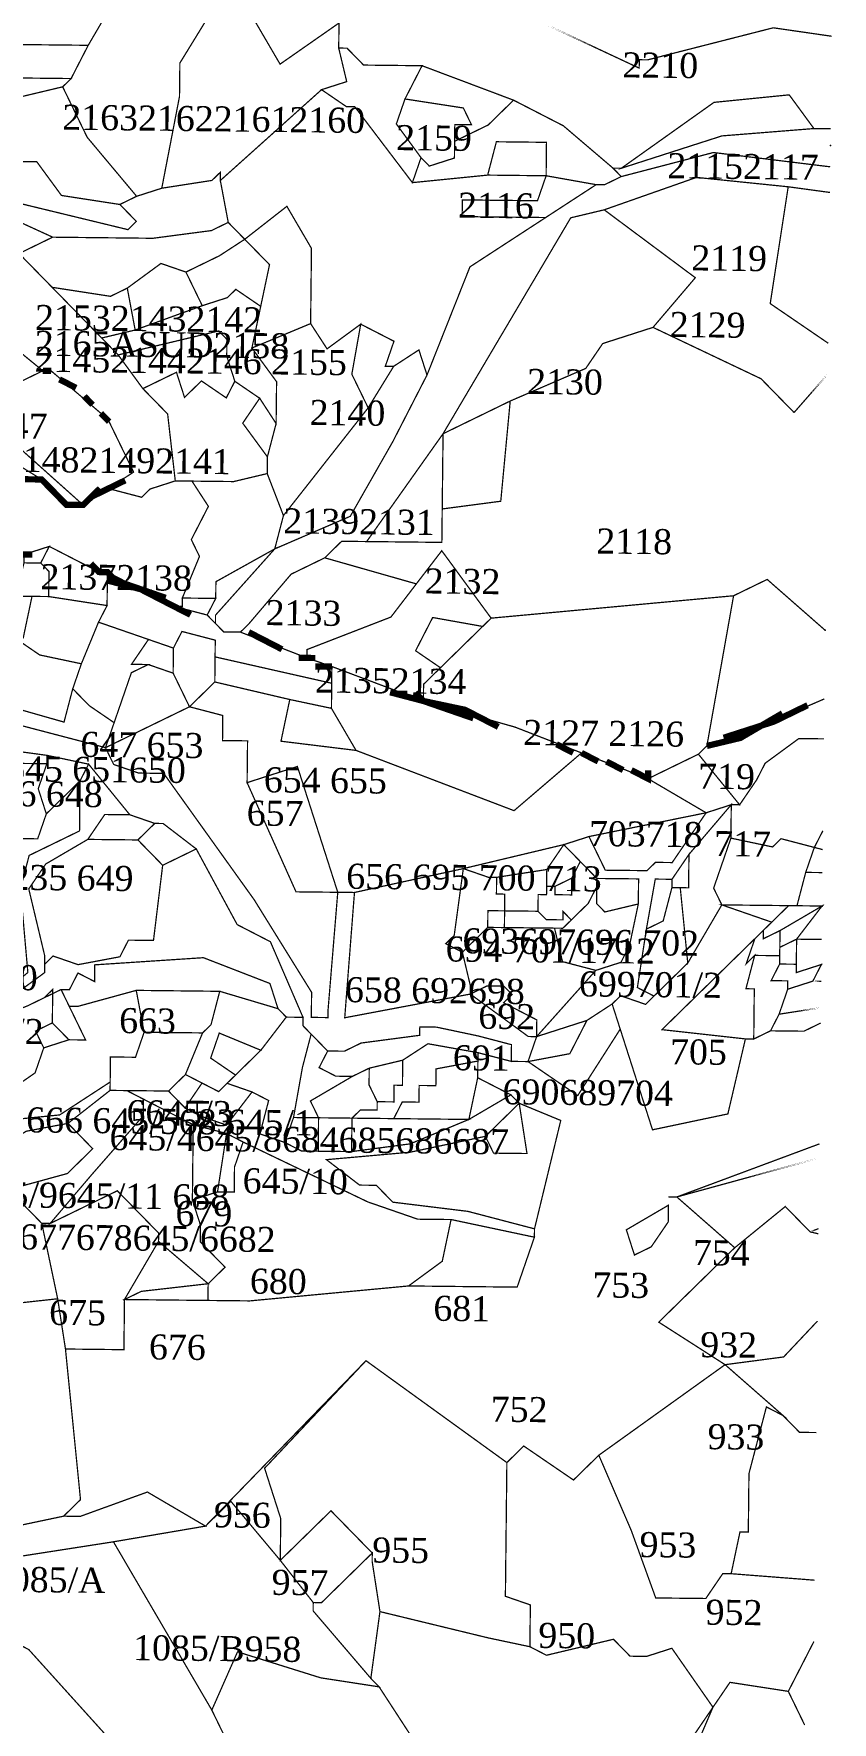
# Model space of a CAD drawing. Header units: metres. Extents: x 294533 to 301305, y 1963486 to 1977426.
# Drawn here: x 300839 to 301224, y 1966173 to 1966986 of the extents above; entities that cross this region are included whole.
import ezdxf

# ---------------------------------------------------------------- set-up
doc = ezdxf.new("R2010")
doc.units = ezdxf.units.M
for name, color, linetype in [('SURVEY NO.', 7, 'Continuous'), ('SURVEY PLOT BOUNDARY', 35, 'Continuous'), ('VILLAGE BOUNDARY', 212, 'Continuous')]:
    doc.layers.add(name, color=color, linetype=linetype)
doc.styles.get("Standard").update_dxf_attribs({"font": 'times.ttf'})

# ---------------------------------------------------------------- blocks, each defined once
blk = doc.blocks.new('45')
at = {"layer": 'SURVEY PLOT BOUNDARY', "lineweight": 18, "const_width": 0.603}
for points in [[(301145.69, 1966132.69), (301166.31, 1966180.7), (301174.48, 1966192.67), (301202.57, 1966188.34), (301210.43, 1966172.17)], [(301210.43, 1966172.17), (301202.57, 1966188.34), (301214.89, 1966212.32), (301202.57, 1966188.34), (301174.48, 1966192.67), (301166.31, 1966180.7), (301146.53, 1966209.06), (301134.43, 1966205.17), (301126.39, 1966205.26), (301118.44, 1966213.39), (301086.2, 1966205.7), (301078.21, 1966209.81), (301078.43, 1966229.91), (301066.42, 1966234.06), (301067.13, 1966298.37), (301075.25, 1966306.32), (301099.19, 1966289.98), (301111.38, 1966301.9), (301127.06, 1966265.55), (301138.76, 1966233.26), (301162.87, 1966233), (301171.04, 1966244.97), (301175.06, 1966244.92), (301215.22, 1966241.8), (301175.06, 1966244.92), (301179.3, 1966264.97), (301183.32, 1966264.93), (301183.63, 1966293.07), (301192.02, 1966325.13), (301200.02, 1966321.02), (301207.96, 1966312.9), (301216, 1966312.81), (301207.96, 1966312.9), (301200.02, 1966321.02), (301172.15, 1966345.45), (301200.33, 1966349.16), (301216.59, 1966366.4), (301200.33, 1966349.16), (301172.15, 1966345.45), (301140.22, 1966365.9), (301176.79, 1966401.68), (301201.12, 1966421.51), (301213.05, 1966409.32), (301217.06, 1966408.38), (301213.05, 1966409.32), (301201.12, 1966421.51), (301176.79, 1966401.68), (301148.92, 1966426.11), (301217.53, 1966451.63), (301148.92, 1966426.11), (301144.91, 1966426.15), (301148.92, 1966426.11), (301176.79, 1966401.68), (301140.22, 1966365.9), (301172.15, 1966345.45), (301111.38, 1966301.9), (301099.19, 1966289.98), (301075.25, 1966306.32), (301067.13, 1966298.37), (300999.34, 1966347.36), (300922.1, 1966267.81), (300894.14, 1966284.2), (300861.86, 1966272.5), (300853.82, 1966272.59), (300861.95, 1966280.54), (300854.71, 1966352.98), (300882.84, 1966352.66), (300883.11, 1966376.78), (300943.39, 1966376.12), (301019.83, 1966383.31), (301072.08, 1966382.74), (301080.38, 1966406.76), (301080.43, 1966410.78), (301093.06, 1966462.9), (301073.06, 1966471.16), (301069.08, 1966475.23), (301053.09, 1966483.44), (301053.23, 1966495.5), (301069.26, 1966491.31), (301077.3, 1966491.22), (301101.23, 1966474.87), (301121.68, 1966506.81), (301137.22, 1966458.4), (301173.48, 1966466.04), (301181.92, 1966502.12), (301185.94, 1966502.08), (301194.02, 1966506.01), (301210.09, 1966505.83), (301218.18, 1966509.76), (301210.09, 1966505.83), (301194.02, 1966506.01), (301198.13, 1966514), (301202.28, 1966526.02), (301214.38, 1966529.9), (301218.49, 1966537.9), (301206.39, 1966534.01), (301206.56, 1966550.09), (301218.62, 1966549.96), (301206.56, 1966550.09), (301218.8, 1966566.03), (301206.74, 1966566.17), (301210.94, 1966582.2), (301218.97, 1966582.11), (301210.94, 1966582.2), (301215.09, 1966594.21), (301219.1, 1966593.17), (301215.09, 1966594.21), (301219.2, 1966602.21), (301215.09, 1966594.21), (301199.06, 1966598.41), (301195, 1966594.44), (301174.95, 1966598.68), (301175.12, 1966614.76), (301179.14, 1966614.71), (301187.31, 1966626.68), (301191.42, 1966634.68), (301207.63, 1966646.56), (301219.68, 1966646.42), (301207.63, 1966646.56), (301191.42, 1966634.68), (301187.31, 1966626.68), (301179.14, 1966614.71), (301159.31, 1966639.05), (301163.38, 1966643.02), (301203.74, 1966658.66), (301219.9, 1966665.63), (301203.74, 1966658.66), (301163.38, 1966643.02), (301176.23, 1966715.24), (301192.4, 1966723.1), (301220.26, 1966698.68), (301192.4, 1966723.1), (301176.23, 1966715.24), (301059.55, 1966704.47), (301035.79, 1966736.89), (301023.56, 1966720.95), (300979.49, 1966733.49), (300987.61, 1966741.44), (301035.84, 1966740.91), (301036.02, 1966756.99), (301064.19, 1966760.7), (301068.74, 1966808.89), (301105.09, 1966824.57), (301113.26, 1966836.54), (301137.46, 1966844.31), (301189.44, 1966819.61), (301205.34, 1966803.36), (301189.44, 1966819.61), (301137.46, 1966844.31), (301157.82, 1966868.2), (301113.97, 1966900.85), (301158.36, 1966916.44), (301202.52, 1966911.93), (301193.86, 1966855.75), (301221.78, 1966836.68), (301193.86, 1966855.75), (301202.52, 1966911.93), (301222.59, 1966909.2), (301202.52, 1966911.93), (301158.36, 1966916.44), (301113.97, 1966900.85), (301097.85, 1966897), (301036.42, 1966793.16), (300999.67, 1966741.31), (300987.61, 1966741.44), (300979.49, 1966733.49), (300963.32, 1966725.63), (300942.96, 1966701.74), (300938.9, 1966697.76), (300930.86, 1966697.85), (300926.89, 1966701.91), (300926.93, 1966705.93), (300955.42, 1966737.78), (300991.77, 1966753.46), (301012.26, 1966789.41), (301028.69, 1966821.39), (301049.36, 1966873.42), (301085.8, 1966897.14), (301110.09, 1966912.95), (301114.1, 1966912.9), (301122.19, 1966916.84), (301166.53, 1966928.41), (301222.72, 1966921.53), (301166.53, 1966928.41), (301122.19, 1966916.84), (301118.21, 1966920.9), (301122.23, 1966920.86), (301170.63, 1966936.4), (301214.89, 1966939.93), (301222.92, 1966939.84), (301214.89, 1966939.93), (301203.01, 1966956.14), (301166.79, 1966952.52), (301122.23, 1966920.86), (301118.21, 1966920.9), (301094.32, 1966941.26), (301070.34, 1966953.59), (301026.31, 1966970.15), (300998.18, 1966970.46), (300990.23, 1966978.59), (300986.21, 1966978.64), (300986.35, 1966990.69), (300957.99, 1966970.91), (300934.32, 1967011.37)], [(301086.82, 1966989.59), (301130.8, 1966969), (301130.85, 1966973.02), (301134.86, 1966972.97), (301195.32, 1966988.39), (301223.41, 1966984.33), (301195.32, 1966988.39), (301134.86, 1966972.97), (301130.85, 1966973.02), (301130.8, 1966969), (301086.82, 1966989.59)], [(300837.23, 1966590.35), (300861.48, 1966602.14), (300861.74, 1966626.25), (300865.85, 1966634.25), (300885.68, 1966609.91), (300873.62, 1966610.04), (300865.45, 1966598.07), (300845.22, 1966586.24), (300837.05, 1966574.27), (300844.74, 1966542.02), (300844.69, 1966538), (300844.65, 1966533.98), (300812.23, 1966510.22)], [(300815.72, 1966461.94), (300851.93, 1966465.56), (300876.22, 1966481.38), (300876.18, 1966477.36), (300855.91, 1966461.5), (300835.77, 1966457.7)], [(300809.85, 1966658.99), (300873.98, 1966642.2), (300877.91, 1966634.12), (300889.92, 1966629.96), (300901.98, 1966629.83), (300945.52, 1966569.05), (300973.16, 1966524.53), (300973.03, 1966512.47), (300981.07, 1966512.38), (300981.11, 1966516.4), (300985.75, 1966572.63), (300993.79, 1966572.54), (300989.1, 1966512.29), (301049.52, 1966523.68), (301077.43, 1966503.27), (301081.45, 1966503.23), (301109.93, 1966535.08), (301122.04, 1966538.96), (301126.14, 1966546.96), (301130.38, 1966567.01), (301130.52, 1966579.07), (301110.42, 1966579.29), (301102.47, 1966587.42), (301094.52, 1966595.55), (301106.63, 1966599.43), (301114.49, 1966583.26), (301134.58, 1966583.04), (301138.64, 1966587.02), (301146.68, 1966586.93), (301163.02, 1966610.87), (301175.12, 1966614.76), (301154.76, 1966590.86), (301146.59, 1966578.89), (301138.55, 1966578.98), (301134.27, 1966554.91), (301129.94, 1966526.82), (301137.93, 1966522.71), (301133.87, 1966518.73), (301121.86, 1966522.88), (301117.79, 1966518.91), (301105.65, 1966511), (301081.45, 1966503.23), (301077.3, 1966491.22), (301069.26, 1966491.31), (301069.35, 1966499.34), (301053.32, 1966503.54), (301033.27, 1966507.78), (301025.23, 1966507.87), (301025.18, 1966503.85), (300997.01, 1966500.14), (300988.93, 1966496.21), (300980.89, 1966496.3), (300972.94, 1966504.43), (300968.97, 1966508.49), (300969.01, 1966512.51), (300953.33, 1966548.86), (300937.35, 1966557.08), (300917.65, 1966593.48), (300901.71, 1966605.71), (300897.69, 1966605.76), (300885.68, 1966609.91), (300865.85, 1966634.25), (300845.8, 1966638.49), (300813.7, 1966642.86)], [(300817.63, 1966634.78), (300845.76, 1966634.47), (300841.61, 1966622.46), (300845.49, 1966610.35), (300841.34, 1966598.34), (300825.26, 1966598.52)], [(300812.23, 1966510.22), (300844.65, 1966533.98), (300844.69, 1966538), (300848.76, 1966541.98), (300860.77, 1966537.83), (300880.91, 1966541.62), (300885.01, 1966549.62), (300897.07, 1966549.49), (300901.49, 1966585.62), (300917.65, 1966593.48), (300937.35, 1966557.08), (300953.33, 1966548.86), (300969.01, 1966512.51), (300960.97, 1966512.6), (300957, 1966516.66), (300953.11, 1966528.77), (300921.09, 1966541.18), (300868.81, 1966537.74), (300868.72, 1966529.7), (300860.72, 1966533.81), (300856.62, 1966525.81), (300852.6, 1966525.86), (300844.51, 1966521.93), (300836.43, 1966517.99)], [(301166.31, 1966180.7), (301166.31, 1966180.7)]]:
    blk.add_lwpolyline(points, dxfattribs=at)
for points in [[(300882.03, 1967007.93), (300865.65, 1966979.97), (300805.37, 1966980.63), (300781.03, 1966960.8), (300765.13, 1966977.06), (300785.36, 1966988.89), (300793.35, 1966984.78), (300817.73, 1967008.63), (300821.62, 1966996.53), (300861.98, 1967012.17), (300862.16, 1967028.24), (300858.32, 1967044.37), (300858.36, 1967048.39), (300862.38, 1967048.34), (300874.44, 1967048.21), (300886.14, 1967015.92)], [(300901.06, 1966911.24), (300888.96, 1966907.35), (300865.16, 1966935.75), (300853.37, 1966960), (300857.43, 1966963.98), (300865.65, 1966979.97), (300882.03, 1967007.93), (300886.14, 1967015.92), (300886.1, 1967011.9), (300934.32, 1967011.37), (300909.77, 1966971.44), (300909.59, 1966955.36)], [(300934.32, 1967011.37), (300957.99, 1966970.91), (300986.35, 1966990.69), (300986.21, 1966978.64), (300990.05, 1966962.51), (300977.95, 1966958.63), (300929.24, 1966914.95), (300929.28, 1966918.96), (300925.22, 1966914.99), (300901.06, 1966911.24), (300909.59, 1966955.36), (300909.77, 1966971.44)], [(300865.65, 1966979.97), (300857.43, 1966963.98), (300813.23, 1966964.47), (300805.37, 1966980.63)], [(301018.1, 1966954.16), (301013.94, 1966942.15), (301025.82, 1966925.94), (301021.67, 1966913.93), (300993.94, 1966950.41), (300989.92, 1966950.46), (300977.95, 1966958.63), (300990.05, 1966962.51), (300986.21, 1966978.64), (300990.23, 1966978.59), (300998.18, 1966970.46), (301026.31, 1966970.15)], [(301058.15, 1966941.66), (301041.99, 1966933.8), (301042.08, 1966941.84), (301050.11, 1966941.75), (301046.18, 1966949.83), (301018.1, 1966954.16), (301026.31, 1966970.15), (301070.34, 1966953.59)], [(300813.23, 1966964.47), (300857.43, 1966963.98), (300853.37, 1966960), (300821.13, 1966952.32)], [(300853.37, 1966960), (300865.16, 1966935.75), (300888.96, 1966907.35), (300880.88, 1966903.42), (300852.79, 1966907.75), (300840.91, 1966923.96), (300832.88, 1966924.05), (300833.01, 1966936.11), (300821.13, 1966952.32)], [(300977.95, 1966958.63), (300989.92, 1966950.46), (300993.94, 1966950.41), (301021.67, 1966913.93), (301057.89, 1966917.55), (301086.02, 1966917.23), (301081.87, 1966905.22), (301045.7, 1966905.62), (301045.65, 1966901.6), (301045.61, 1966897.58), (301085.8, 1966897.14), (301049.36, 1966873.42), (301028.69, 1966821.39), (301024.8, 1966833.49), (301012.66, 1966825.59), (301008.64, 1966825.63), (301012.79, 1966837.64), (300996.8, 1966845.86), (300980.6, 1966833.98), (300972.69, 1966846.13), (300973.09, 1966882.3), (300961.26, 1966902.53), (300940.98, 1966886.68), (300933.04, 1966894.8), (300929.24, 1966914.95)], [(300832.65, 1966903.95), (300884.77, 1966891.32), (300888.83, 1966895.29), (300880.88, 1966903.42), (300888.96, 1966907.35), (300901.06, 1966911.24), (300925.22, 1966914.99), (300929.28, 1966918.96), (300929.24, 1966914.95), (300933.04, 1966894.8), (300924.95, 1966890.87), (300896.78, 1966887.16), (300852.57, 1966887.65), (300848.55, 1966887.7), (300812.56, 1966904.17), (300808.59, 1966908.24), (300796.93, 1966944.55), (300821.13, 1966952.32), (300833.01, 1966936.11), (300832.88, 1966924.05)], [(301041.99, 1966933.8), (301041.9, 1966925.76), (301029.8, 1966921.88), (301025.82, 1966925.94), (301013.94, 1966942.15), (301018.1, 1966954.16), (301046.18, 1966949.83), (301050.11, 1966941.75), (301042.08, 1966941.84)], [(301094.32, 1966941.26), (301118.21, 1966920.9), (301122.19, 1966916.84), (301114.1, 1966912.9), (301110.09, 1966912.95), (301086.02, 1966917.23), (301086.19, 1966933.31), (301062.08, 1966933.58), (301057.89, 1966917.55), (301021.67, 1966913.93), (301025.82, 1966925.94), (301029.8, 1966921.88), (301041.9, 1966925.76), (301041.99, 1966933.8), (301058.15, 1966941.66), (301070.34, 1966953.59)], [(301170.63, 1966936.4), (301122.23, 1966920.86), (301166.79, 1966952.52), (301203.01, 1966956.14), (301214.89, 1966939.93)], [(301086.02, 1966917.23), (301057.89, 1966917.55), (301062.08, 1966933.58), (301086.19, 1966933.31)], [(300880.88, 1966903.42), (300888.83, 1966895.29), (300884.77, 1966891.32), (300832.65, 1966903.95), (300832.88, 1966924.05), (300840.91, 1966923.96), (300852.79, 1966907.75)], [(301110.09, 1966912.95), (301085.8, 1966897.14), (301045.61, 1966897.58), (301045.65, 1966901.6), (301045.7, 1966905.62), (301081.87, 1966905.22), (301086.02, 1966917.23)], [(300848.55, 1966887.7), (300832.39, 1966879.83), (300808.45, 1966896.18), (300812.56, 1966904.17)], [(300972.69, 1966846.13), (300944.43, 1966834.38), (300948.67, 1966854.43), (300952.91, 1966874.48), (300940.98, 1966886.68), (300961.26, 1966902.53), (300973.09, 1966882.3)], [(301068.74, 1966808.89), (301036.42, 1966793.16), (301097.85, 1966897), (301113.97, 1966900.85), (301157.82, 1966868.2), (301137.46, 1966844.31), (301113.26, 1966836.54), (301105.09, 1966824.57)], [(300848.29, 1966863.58), (300872.13, 1966839.2), (300880.08, 1966831.07), (300891.96, 1966814.86), (300903.88, 1966802.67), (300907.55, 1966770.47), (300895.45, 1966766.58), (300891.38, 1966762.61), (300875.35, 1966766.8), (300887.5, 1966774.71), (300883.57, 1966782.79), (300875.71, 1966798.96), (300871.73, 1966803.02), (300847.84, 1966823.38), (300843.82, 1966823.43), (300823.91, 1966839.73), (300807.96, 1966851.96), (300799.88, 1966848.03), (300795.91, 1966852.1), (300788.05, 1966868.26), (300784.07, 1966872.33), (300800.33, 1966888.23), (300808.45, 1966896.18), (300832.39, 1966879.83)], [(300940.98, 1966886.68), (300928.84, 1966878.77), (300912.68, 1966870.91), (300900.66, 1966875.06), (300884.46, 1966863.18), (300876.37, 1966859.25), (300848.29, 1966863.58), (300832.39, 1966879.83), (300848.55, 1966887.7), (300852.57, 1966887.65), (300896.78, 1966887.16), (300924.95, 1966890.87), (300933.04, 1966894.8)], [(300948.67, 1966854.43), (300936.7, 1966862.6), (300932.64, 1966858.63), (300920.54, 1966854.74), (300912.68, 1966870.91), (300928.84, 1966878.77), (300940.98, 1966886.68), (300952.91, 1966874.48)], [(300884.46, 1966863.18), (300900.66, 1966875.06), (300912.68, 1966870.91), (300920.54, 1966854.74), (300888.25, 1966843.04)], [(300884.46, 1966863.18), (300888.25, 1966843.04), (300872.13, 1966839.2), (300848.29, 1966863.58), (300876.37, 1966859.25)], [(300948.67, 1966854.43), (300944.43, 1966834.38), (300956.31, 1966818.17), (300956.08, 1966798.07), (300948.18, 1966810.22), (300936.21, 1966818.39), (300932.33, 1966830.49), (300932.41, 1966838.53), (300928.44, 1966842.6), (300880.08, 1966831.07), (300872.13, 1966839.2), (300888.25, 1966843.04), (300920.54, 1966854.74), (300932.64, 1966858.63), (300936.7, 1966862.6)], [(300807.43, 1966803.73), (300807.48, 1966807.75), (300827.53, 1966803.51), (300815.38, 1966795.6), (300831.37, 1966787.39), (300863.21, 1966758.9), (300855.17, 1966758.98), (300843.25, 1966771.18), (300823.29, 1966783.46), (300799.35, 1966799.8), (300791.22, 1966791.85), (300791.36, 1966803.91), (300779.43, 1966816.1), (300771.53, 1966828.25), (300743.62, 1966848.66), (300747.73, 1966856.65), (300759.65, 1966844.46), (300775.55, 1966828.2)], [(300996.8, 1966845.86), (300992.52, 1966821.79), (301000.38, 1966805.62), (300959.61, 1966753.81), (300951.8, 1966774), (300951.89, 1966782.04), (300956.08, 1966798.07), (300956.31, 1966818.17), (300944.43, 1966834.38), (300972.69, 1966846.13), (300980.6, 1966833.98)], [(301012.66, 1966825.59), (301000.38, 1966805.62), (300992.52, 1966821.79), (300996.8, 1966845.86), (301012.79, 1966837.64), (301008.64, 1966825.63)], [(300843.82, 1966823.43), (300827.66, 1966815.57), (300811.67, 1966823.78), (300811.72, 1966827.8), (300823.91, 1966839.73)], [(300932.33, 1966830.49), (300936.21, 1966818.39), (300932.1, 1966810.4), (300920.14, 1966818.57), (300912.01, 1966810.62), (300908.12, 1966822.72), (300891.96, 1966814.86), (300880.08, 1966831.07), (300928.44, 1966842.6), (300932.41, 1966838.53)], [(300991.77, 1966753.46), (300955.42, 1966737.78), (300959.61, 1966753.81), (301000.38, 1966805.62), (301012.66, 1966825.59), (301024.8, 1966833.49), (301028.69, 1966821.39), (301012.26, 1966789.41)], [(300875.35, 1966766.8), (300863.21, 1966758.9), (300831.37, 1966787.39), (300815.38, 1966795.6), (300827.53, 1966803.51), (300827.66, 1966815.57), (300843.82, 1966823.43), (300847.84, 1966823.38), (300871.73, 1966803.02), (300875.71, 1966798.96), (300883.57, 1966782.79), (300887.5, 1966774.71)], [(300908.12, 1966822.72), (300912.01, 1966810.62), (300920.14, 1966818.57), (300932.1, 1966810.4), (300936.21, 1966818.39), (300948.18, 1966810.22), (300940.01, 1966798.25), (300951.89, 1966782.04), (300951.8, 1966774), (300935.68, 1966770.16), (300931.66, 1966770.2), (300915.59, 1966770.38), (300907.55, 1966770.47), (300903.88, 1966802.67), (300891.96, 1966814.86)], [(301221.62, 1966821.94), (301205.34, 1966803.36)], [(300948.18, 1966810.22), (300956.08, 1966798.07), (300951.89, 1966782.04), (300940.01, 1966798.25)], [(301064.19, 1966760.7), (301036.02, 1966756.99), (301036.42, 1966793.16), (301068.74, 1966808.89)], [(301035.84, 1966740.91), (300999.67, 1966741.31), (301036.42, 1966793.16), (301036.02, 1966756.99)], [(300843.25, 1966771.18), (300855.17, 1966758.98), (300863.21, 1966758.9), (300875.35, 1966766.8), (300891.38, 1966762.61), (300895.45, 1966766.58), (300907.55, 1966770.47), (300915.59, 1966770.38), (300923.49, 1966758.23), (300915.27, 1966742.24), (300919.2, 1966734.16), (300910.95, 1966714.15), (300910.9, 1966710.13), (300906.88, 1966710.17), (300890.9, 1966718.39), (300874.91, 1966726.61), (300870.89, 1966726.65), (300846.91, 1966738.98), (300834.81, 1966735.09), (300826.77, 1966735.18), (300822.8, 1966739.24), (300823.11, 1966767.38), (300823.29, 1966783.46)], [(300951.8, 1966774), (300959.61, 1966753.81), (300955.42, 1966737.78), (300927.11, 1966722.01), (300927.02, 1966713.97), (300910.95, 1966714.15), (300919.2, 1966734.16), (300915.27, 1966742.24), (300923.49, 1966758.23), (300915.59, 1966770.38), (300931.66, 1966770.2), (300935.68, 1966770.16)], [(300846.91, 1966738.98), (300842.8, 1966730.98), (300834.77, 1966731.07), (300834.81, 1966735.09)], [(300870.89, 1966726.65), (300874.91, 1966726.61), (300874.73, 1966710.53), (300846.64, 1966714.86), (300846.78, 1966726.92), (300842.8, 1966730.98), (300846.91, 1966738.98)], [(300926.93, 1966705.93), (300926.89, 1966701.91), (300922.91, 1966705.98), (300927.02, 1966713.97), (300927.11, 1966722.01), (300955.42, 1966737.78)], [(300846.64, 1966714.86), (300838.61, 1966714.95), (300830.57, 1966715.04), (300834.77, 1966731.07), (300842.8, 1966730.98), (300846.78, 1966726.92)], [(300970.96, 1966689.37), (300970.92, 1966685.35), (300938.9, 1966697.76), (300942.96, 1966701.74), (300963.32, 1966725.63), (300979.49, 1966733.49), (301023.56, 1966720.95), (301011.33, 1966705)], [(301035.79, 1966736.89), (301059.55, 1966704.47), (301055.49, 1966700.49), (301031.42, 1966704.78), (301023.21, 1966688.79), (301035.17, 1966680.62), (301027.05, 1966672.67), (301026.96, 1966664.63), (300982.93, 1966681.2), (300970.92, 1966685.35), (300970.96, 1966689.37), (301011.33, 1966705), (301023.56, 1966720.95)], [(300930.86, 1966697.85), (300938.9, 1966697.76), (300970.92, 1966685.35), (300982.93, 1966681.2), (300982.84, 1966673.16), (300926.71, 1966685.84), (300926.8, 1966693.88), (300910.77, 1966698.07), (300906.66, 1966690.08), (300894.65, 1966694.23), (300870.62, 1966702.54), (300874.73, 1966710.53), (300874.91, 1966726.61), (300890.9, 1966718.39), (300906.88, 1966710.17), (300922.91, 1966705.98), (300926.89, 1966701.91)], [(300870.62, 1966702.54), (300862.36, 1966682.53), (300842.31, 1966686.77), (300830.35, 1966694.94), (300834.37, 1966694.9), (300838.61, 1966714.95), (300846.64, 1966714.86), (300874.73, 1966710.53)], [(300922.91, 1966705.98), (300906.88, 1966710.17), (300910.9, 1966710.13), (300910.95, 1966714.15), (300927.02, 1966713.97)], [(301143.15, 1966631.19), (301135.07, 1966627.26), (301103.05, 1966639.67), (301071.03, 1966652.08), (301026.96, 1966664.63), (301027.05, 1966672.67), (301035.17, 1966680.62), (301055.49, 1966700.49), (301059.55, 1966704.47), (301176.23, 1966715.24), (301163.38, 1966643.02), (301159.31, 1966639.05)], [(300886.43, 1966678.24), (300878.13, 1966654.21), (300866.16, 1966662.38), (300858.21, 1966670.51), (300862.36, 1966682.53), (300870.62, 1966702.54), (300894.65, 1966694.23), (300886.48, 1966682.26), (300894.52, 1966682.17)], [(300926.58, 1966673.78), (300914.39, 1966661.85), (300906.53, 1966678.02), (300906.66, 1966690.08), (300910.77, 1966698.07), (300926.8, 1966693.88), (300926.71, 1966685.84)], [(301055.49, 1966700.49), (301035.17, 1966680.62), (301023.21, 1966688.79), (301031.42, 1966704.78)], [(300858.21, 1966670.51), (300854.02, 1966654.48), (300809.94, 1966667.03), (300814.09, 1966679.04), (300818.29, 1966695.07), (300830.35, 1966694.94), (300842.31, 1966686.77), (300862.36, 1966682.53)], [(300906.66, 1966690.08), (300906.53, 1966678.02), (300894.52, 1966682.17), (300886.48, 1966682.26), (300894.65, 1966694.23)], [(300914.39, 1966661.85), (300873.98, 1966642.2), (300878.13, 1966654.21), (300886.43, 1966678.24), (300894.52, 1966682.17), (300906.53, 1966678.02)], [(300982.84, 1966673.16), (300982.71, 1966661.1), (300962.66, 1966665.34), (300926.58, 1966673.78), (300926.71, 1966685.84)], [(301103.05, 1966639.67), (301070.59, 1966611.89), (300994.54, 1966640.87), (300982.71, 1966661.1), (300982.84, 1966673.16), (300982.93, 1966681.2), (301026.96, 1966664.63), (301071.03, 1966652.08)], [(300962.66, 1966665.34), (300958.42, 1966645.29), (300994.54, 1966640.87), (301070.59, 1966611.89), (301103.05, 1966639.67), (301135.07, 1966627.26), (301163.02, 1966610.87), (301106.63, 1966599.43), (301094.52, 1966595.55), (301046.17, 1966584.02), (300993.79, 1966572.54), (300985.75, 1966572.63), (300966.32, 1966633.14), (300942.12, 1966625.37), (300942.34, 1966645.46), (300930.29, 1966645.6), (300930.42, 1966657.66), (300914.39, 1966661.85), (300926.58, 1966673.78)], [(300866.16, 1966662.38), (300878.13, 1966654.21), (300873.98, 1966642.2), (300809.85, 1966658.99), (300809.94, 1966667.03), (300854.02, 1966654.48), (300858.21, 1966670.51)], [(300982.71, 1966661.1), (300994.54, 1966640.87), (300958.42, 1966645.29), (300962.66, 1966665.34)], [(300930.42, 1966657.66), (300930.29, 1966645.6), (300942.34, 1966645.46), (300942.12, 1966625.37), (300965.66, 1966572.85), (300985.75, 1966572.63), (300981.11, 1966516.4), (300981.07, 1966512.38), (300973.03, 1966512.47), (300973.16, 1966524.53), (300945.52, 1966569.05), (300901.98, 1966629.83), (300889.92, 1966629.96), (300877.91, 1966634.12), (300873.98, 1966642.2), (300914.39, 1966661.85)], [(300845.8, 1966638.49), (300845.76, 1966634.47), (300817.63, 1966634.78), (300793.47, 1966631.03), (300789.54, 1966639.11), (300805.61, 1966638.93), (300813.7, 1966642.86)], [(300861.74, 1966626.25), (300845.49, 1966610.35), (300841.61, 1966622.46), (300845.76, 1966634.47), (300845.8, 1966638.49), (300865.85, 1966634.25)], [(300985.75, 1966572.63), (300965.66, 1966572.85), (300942.12, 1966625.37), (300966.32, 1966633.14)], [(301179.14, 1966614.71), (301175.12, 1966614.76), (301163.02, 1966610.87), (301135.07, 1966627.26), (301143.15, 1966631.19), (301159.31, 1966639.05)], [(300836.61, 1966534.07), (300808.21, 1966510.27), (300804.24, 1966514.33), (300800.35, 1966526.43), (300824.55, 1966534.21), (300824.69, 1966546.26), (300817, 1966578.51), (300813.07, 1966586.59), (300825.26, 1966598.52), (300841.34, 1966598.34), (300845.49, 1966610.35), (300861.74, 1966626.25), (300861.48, 1966602.14), (300837.23, 1966590.35), (300833.04, 1966574.31)], [(300885.68, 1966609.91), (300897.69, 1966605.76), (300889.56, 1966597.81), (300869.47, 1966598.03), (300865.45, 1966598.07), (300873.62, 1966610.04)], [(301138.64, 1966587.02), (301134.58, 1966583.04), (301114.49, 1966583.26), (301106.63, 1966599.43), (301163.02, 1966610.87), (301146.68, 1966586.93)], [(301170.57, 1966566.57), (301154.19, 1966538.61), (301150.57, 1966574.83), (301154.58, 1966574.78), (301154.76, 1966590.86), (301175.12, 1966614.76), (301174.95, 1966598.68), (301166.64, 1966574.65)], [(300917.65, 1966593.48), (300901.49, 1966585.62), (300889.56, 1966597.81), (300897.69, 1966605.76), (300901.71, 1966605.71)], [(300889.56, 1966597.81), (300901.49, 1966585.62), (300897.07, 1966549.49), (300885.01, 1966549.62), (300880.91, 1966541.62), (300860.77, 1966537.83), (300848.76, 1966541.98), (300844.69, 1966538), (300844.74, 1966542.02), (300837.05, 1966574.27), (300845.22, 1966586.24), (300865.45, 1966598.07), (300869.47, 1966598.03)], [(301062.2, 1966579.82), (301058.18, 1966579.87), (301046.17, 1966584.02), (301094.52, 1966595.55), (301086.35, 1966583.58)], [(301090.28, 1966575.49), (301086.27, 1966575.54), (301086.35, 1966583.58), (301094.52, 1966595.55), (301102.47, 1966587.42), (301098.37, 1966579.42)], [(301174.95, 1966598.68), (301195, 1966594.44), (301199.06, 1966598.41), (301215.09, 1966594.21), (301210.94, 1966582.2), (301206.74, 1966566.17), (301202.72, 1966566.21), (301170.57, 1966566.57), (301166.64, 1966574.65)], [(301049.52, 1966523.68), (300989.1, 1966512.29), (300993.79, 1966572.54), (301046.17, 1966584.02), (301041.79, 1966551.91), (301037.73, 1966547.93), (301045.72, 1966543.82), (301049.56, 1966527.7)], [(301057.91, 1966555.75), (301045.72, 1966543.82), (301037.73, 1966547.93), (301041.79, 1966551.91), (301046.17, 1966584.02), (301058.18, 1966579.87), (301062.2, 1966579.82), (301062.11, 1966571.78), (301066.13, 1966571.74), (301066.04, 1966563.7), (301058, 1966563.79)], [(301065.95, 1966555.66), (301057.91, 1966555.75), (301058, 1966563.79), (301066.04, 1966563.7), (301066.13, 1966571.74), (301062.11, 1966571.78), (301062.2, 1966579.82), (301086.35, 1966583.58), (301086.27, 1966575.54), (301086.22, 1966571.52), (301082.2, 1966571.56), (301082.11, 1966563.52), (301074.08, 1966563.61), (301066.04, 1966563.7)], [(301110.38, 1966575.27), (301106.27, 1966567.28), (301098.14, 1966559.33), (301094.17, 1966563.39), (301094.13, 1966559.37), (301086.09, 1966559.46), (301082.11, 1966563.52), (301082.2, 1966571.56), (301086.22, 1966571.52), (301086.27, 1966575.54), (301090.28, 1966575.49), (301090.24, 1966571.47), (301098.28, 1966571.38), (301098.37, 1966579.42), (301102.47, 1966587.42), (301110.42, 1966579.29)], [(301150.57, 1966574.83), (301146.55, 1966574.87), (301146.59, 1966578.89), (301154.76, 1966590.86), (301154.58, 1966574.78)], [(301110.29, 1966567.23), (301114.26, 1966563.17), (301130.38, 1966567.01), (301126.14, 1966546.96), (301122.04, 1966538.96), (301109.93, 1966535.08), (301093.9, 1966539.27), (301090.06, 1966555.39), (301094.08, 1966555.35), (301098.14, 1966559.33), (301106.27, 1966567.28), (301110.38, 1966575.27)], [(301098.28, 1966571.38), (301090.24, 1966571.47), (301090.28, 1966575.49), (301098.37, 1966579.42)], [(301130.38, 1966567.01), (301114.26, 1966563.17), (301110.29, 1966567.23), (301110.38, 1966575.27), (301110.42, 1966579.29), (301130.52, 1966579.07)], [(301142.35, 1966558.84), (301134.27, 1966554.91), (301138.55, 1966578.98), (301146.59, 1966578.89), (301146.55, 1966574.87)], [(301154.19, 1966538.61), (301137.93, 1966522.71), (301129.94, 1966526.82), (301134.27, 1966554.91), (301142.35, 1966558.84), (301146.55, 1966574.87), (301150.57, 1966574.83)], [(301082.11, 1966563.52), (301086.09, 1966559.46), (301094.13, 1966559.37), (301094.17, 1966563.39), (301098.14, 1966559.33), (301094.08, 1966555.35), (301090.06, 1966555.39), (301086.04, 1966555.44), (301082.02, 1966555.48), (301065.95, 1966555.66), (301066.04, 1966563.7), (301074.08, 1966563.61)], [(301186.47, 1966550.31), (301141.77, 1966506.58), (301181.92, 1966502.12), (301173.48, 1966466.04), (301137.22, 1966458.4), (301121.68, 1966506.81), (301117.79, 1966518.91), (301121.86, 1966522.88), (301133.87, 1966518.73), (301137.93, 1966522.71), (301154.19, 1966538.61), (301170.57, 1966566.57), (301194.6, 1966558.26), (301190.53, 1966554.29)], [(301202.72, 1966566.21), (301194.6, 1966558.26), (301170.57, 1966566.57)], [(301198.57, 1966554.2), (301190.49, 1966550.27), (301190.53, 1966554.29), (301194.6, 1966558.26), (301202.72, 1966566.21), (301206.74, 1966566.17), (301218.8, 1966566.03)], [(301206.56, 1966550.09), (301198.48, 1966546.16), (301198.57, 1966554.2), (301218.8, 1966566.03)], [(301065.95, 1966555.66), (301082.02, 1966555.48), (301086.04, 1966555.44), (301090.06, 1966555.39), (301093.9, 1966539.27), (301109.93, 1966535.08), (301081.45, 1966503.23), (301081.54, 1966511.27), (301073.54, 1966515.38), (301065.55, 1966519.49), (301069.61, 1966523.46), (301065.64, 1966527.52), (301057.6, 1966527.61), (301049.52, 1966523.68), (301049.56, 1966527.7), (301045.72, 1966543.82), (301057.91, 1966555.75)], [(301186.47, 1966550.31), (301182.32, 1966538.3), (301186.38, 1966542.27), (301182.18, 1966526.24), (301186.2, 1966526.19), (301185.94, 1966502.08), (301181.92, 1966502.12), (301141.77, 1966506.58)], [(301198.57, 1966554.2), (301198.48, 1966546.16), (301198.44, 1966542.14), (301186.38, 1966542.27), (301182.32, 1966538.3), (301186.47, 1966550.31), (301190.53, 1966554.29), (301190.49, 1966550.27)], [(301206.43, 1966538.03), (301198.39, 1966538.12), (301198.44, 1966542.14), (301198.48, 1966546.16), (301206.56, 1966550.09)], [(300957, 1966516.66), (300928.95, 1966525.01), (300920.92, 1966525.1), (300888.77, 1966525.46), (300860.55, 1966517.73), (300856.53, 1966517.77), (300852.6, 1966525.86), (300856.62, 1966525.81), (300860.72, 1966533.81), (300868.72, 1966529.7), (300868.81, 1966537.74), (300921.09, 1966541.18), (300953.11, 1966528.77)], [(301198.39, 1966538.12), (301194.29, 1966530.12), (301202.32, 1966530.04), (301202.28, 1966526.02), (301198.13, 1966514), (301194.02, 1966506.01), (301185.94, 1966502.08), (301186.2, 1966526.19), (301182.18, 1966526.24), (301186.38, 1966542.27), (301198.44, 1966542.14)], [(301206.43, 1966538.03), (301206.39, 1966534.01), (301218.49, 1966537.9), (301214.38, 1966529.9), (301202.28, 1966526.02), (301202.32, 1966530.04), (301194.29, 1966530.12), (301198.39, 1966538.12)], [(301081.45, 1966503.23), (301077.43, 1966503.27), (301049.52, 1966523.68), (301057.6, 1966527.61), (301065.64, 1966527.52), (301069.61, 1966523.46), (301065.55, 1966519.49), (301073.54, 1966515.38), (301081.54, 1966511.27)], [(301214.38, 1966529.9), (301218.4, 1966529.86)], [(300848.4, 1966509.82), (300840.32, 1966505.89), (300844.25, 1966497.81), (300840.1, 1966485.79), (300811.74, 1966466.01), (300791.78, 1966478.29), (300816.25, 1966510.18), (300836.43, 1966517.99), (300844.51, 1966521.93), (300848.58, 1966525.9), (300848.49, 1966517.86)], [(300888.77, 1966525.46), (300892.56, 1966505.32), (300888.41, 1966493.3), (300876.35, 1966493.43), (300876.22, 1966481.38), (300851.93, 1966465.56), (300815.72, 1966461.94), (300811.7, 1966461.99), (300811.74, 1966466.01), (300840.1, 1966485.79), (300844.25, 1966497.81), (300856.35, 1966501.7), (300864.39, 1966501.61), (300856.53, 1966517.77), (300860.55, 1966517.73)], [(300856.62, 1966525.81), (300852.6, 1966525.86), (300856.53, 1966517.77), (300864.39, 1966501.61), (300856.35, 1966501.7), (300848.4, 1966509.82), (300848.49, 1966517.86), (300848.58, 1966525.9), (300844.51, 1966521.93), (300852.6, 1966525.86)], [(300920.69, 1966505), (300908.64, 1966505.14), (300892.56, 1966505.32), (300888.77, 1966525.46), (300920.92, 1966525.1), (300928.95, 1966525.01), (300924.76, 1966508.98)], [(300960.97, 1966512.6), (300948.74, 1966496.66), (300928.73, 1966504.92), (300924.58, 1966492.9), (300936.55, 1966484.73), (300932.49, 1966480.76), (300928.42, 1966476.78), (300920.43, 1966480.89), (300912.44, 1966485), (300920.69, 1966505), (300924.76, 1966508.98), (300928.95, 1966525.01), (300957, 1966516.66)], [(301121.68, 1966506.81), (301101.23, 1966474.87), (301077.3, 1966491.22), (301097.43, 1966495.01), (301105.65, 1966511), (301117.79, 1966518.91)], [(300964.46, 1966464.32), (300960.31, 1966452.31), (300948.29, 1966456.46), (300952.49, 1966472.49), (300944.5, 1966476.6), (300932.49, 1966480.76), (300936.55, 1966484.73), (300948.74, 1966496.66), (300960.97, 1966512.6), (300969.01, 1966512.51), (300968.97, 1966508.49), (300972.94, 1966504.43), (300968.74, 1966488.39)], [(301097.43, 1966495.01), (301077.3, 1966491.22), (301081.45, 1966503.23), (301105.65, 1966511)], [(301218.26, 1966517.13), (301198.13, 1966514)], [(300856.35, 1966501.7), (300844.25, 1966497.81), (300840.32, 1966505.89), (300848.4, 1966509.82)], [(300920.69, 1966505), (300912.44, 1966485), (300904.31, 1966477.05), (300884.21, 1966477.27), (300876.18, 1966477.36), (300876.22, 1966481.38), (300876.35, 1966493.43), (300888.41, 1966493.3), (300892.56, 1966505.32), (300908.64, 1966505.14)], [(300948.74, 1966496.66), (300936.55, 1966484.73), (300924.58, 1966492.9), (300928.73, 1966504.92)], [(300976.78, 1966488.31), (300984.77, 1966484.2), (300992.81, 1966484.11), (300972.58, 1966472.27), (300976.51, 1966464.19), (300964.46, 1966464.32), (300968.74, 1966488.39), (300972.94, 1966504.43), (300980.89, 1966496.3)], [(301053.23, 1966495.5), (301029.16, 1966499.79), (301017.01, 1966491.88), (301000.89, 1966488.04), (300992.81, 1966484.11), (300984.77, 1966484.2), (300976.78, 1966488.31), (300980.89, 1966496.3), (300988.93, 1966496.21), (300997.01, 1966500.14), (301025.18, 1966503.85), (301025.23, 1966507.87), (301033.27, 1966507.78), (301053.32, 1966503.54), (301069.35, 1966499.34), (301069.26, 1966491.31)], [(301053.23, 1966495.5), (301053.18, 1966491.48), (301033.04, 1966487.69), (301032.96, 1966479.65), (301024.92, 1966479.73), (301024.83, 1966471.7), (301016.79, 1966471.78), (301012.68, 1966463.79), (300992.59, 1966464.01), (300996.65, 1966467.99), (301004.69, 1966467.9), (301004.74, 1966471.92), (301012.77, 1966471.83), (301012.86, 1966479.87), (301016.88, 1966479.82), (301017.01, 1966491.88), (301029.16, 1966499.79)], [(301004.74, 1966471.92), (301004.69, 1966467.9), (300996.65, 1966467.99), (300992.59, 1966464.01), (300980.53, 1966464.15), (300976.51, 1966464.19), (300972.58, 1966472.27), (300992.81, 1966484.11), (301000.89, 1966488.04), (301000.81, 1966480)], [(301017.01, 1966491.88), (301016.88, 1966479.82), (301012.86, 1966479.87), (301012.77, 1966471.83), (301004.74, 1966471.92), (301000.81, 1966480), (301000.89, 1966488.04)], [(301053.09, 1966483.44), (301048.85, 1966463.39), (301012.68, 1966463.79), (301016.79, 1966471.78), (301024.83, 1966471.7), (301024.92, 1966479.73), (301032.96, 1966479.65), (301033.04, 1966487.69), (301053.18, 1966491.48)], [(300920.43, 1966480.89), (300912.26, 1966468.92), (300904.31, 1966477.05), (300912.44, 1966485)], [(300920.43, 1966480.89), (300928.42, 1966476.78), (300932.49, 1966480.76), (300944.5, 1966476.6), (300932.26, 1966460.66), (300920.25, 1966464.81), (300912.26, 1966468.92)], [(301069.08, 1966475.23), (301048.85, 1966463.39), (301053.09, 1966483.44)], [(300847.34, 1966413.36), (300843.32, 1966413.4), (300827.42, 1966429.66), (300855.64, 1966437.38), (300867.83, 1966449.31), (300855.91, 1966461.5), (300876.18, 1966477.36), (300884.21, 1966477.27), (300892.21, 1966473.16), (300892.12, 1966465.12), (300867.7, 1966437.25)], [(300916.19, 1966460.84), (300915.79, 1966424.66), (300919.67, 1966412.56), (300919.59, 1966404.52), (300931.51, 1966392.33), (300923.38, 1966384.38), (300899.49, 1966404.74), (300899.54, 1966408.76), (300879.66, 1966429.08), (300847.34, 1966413.36), (300867.7, 1966437.25), (300892.12, 1966465.12), (300892.21, 1966473.16)], [(300920.25, 1966464.81), (300932.26, 1966460.66), (300944.5, 1966476.6), (300952.49, 1966472.49), (300948.29, 1966456.46), (300960.31, 1966452.31), (300968.3, 1966448.2), (300976.34, 1966448.11), (300992.41, 1966447.93), (301020.59, 1966451.64), (301048.85, 1966463.39), (301069.08, 1966475.23), (301073.06, 1966471.16), (301056.8, 1966455.26), (301020.54, 1966447.62), (300980.31, 1966444.05), (300996.25, 1966431.81), (301004.29, 1966431.72), (301012.24, 1966423.6), (301048.37, 1966419.18), (301080.43, 1966410.78), (301080.38, 1966406.76), (301040.28, 1966415.25), (301024.21, 1966415.42), (301000.18, 1966423.73), (300940.21, 1966452.53), (300932.22, 1966456.64), (300916.19, 1966460.84), (300892.21, 1966473.16), (300884.21, 1966477.27), (300904.31, 1966477.05), (300912.26, 1966468.92)], [(301093.06, 1966462.9), (301080.43, 1966410.78), (301048.37, 1966419.18), (301012.24, 1966423.6), (301004.29, 1966431.72), (300996.25, 1966431.81), (300980.31, 1966444.05), (301020.54, 1966447.62), (301056.8, 1966455.26), (301060.73, 1966447.18), (301076.81, 1966447), (301073.06, 1966471.16)], [(301076.81, 1966447), (301060.73, 1966447.18), (301056.8, 1966455.26), (301073.06, 1966471.16)], [(300976.34, 1966448.11), (300968.3, 1966448.2), (300960.31, 1966452.31), (300964.46, 1966464.32), (300976.51, 1966464.19)], [(300976.51, 1966464.19), (300980.53, 1966464.15), (300992.59, 1966464.01), (300992.41, 1966447.93), (300976.34, 1966448.11)], [(300992.41, 1966447.93), (300992.59, 1966464.01), (301012.68, 1966463.79), (301048.85, 1966463.39), (301020.59, 1966451.64)], [(300855.64, 1966437.38), (300827.42, 1966429.66), (300827.51, 1966437.69), (300819.56, 1966445.82), (300823.62, 1966449.8), (300835.77, 1966457.7), (300855.91, 1966461.5), (300867.83, 1966449.31)], [(300927.89, 1966428.55), (300915.79, 1966424.66), (300916.19, 1966460.84), (300932.22, 1966456.64)], [(300935.93, 1966428.46), (300927.89, 1966428.55), (300932.22, 1966456.64), (300940.21, 1966452.53), (300936.06, 1966440.52)], [(300850.96, 1966377.14), (300750.35, 1966366.19), (300759.05, 1966426.39), (300807.46, 1966441.94), (300819.56, 1966445.82), (300827.51, 1966437.69), (300827.42, 1966429.66), (300843.32, 1966413.4)], [(301040.28, 1966415.25), (301036.04, 1966395.19), (301019.83, 1966383.31), (300943.39, 1966376.12), (300923.29, 1966376.34), (300923.38, 1966384.38), (300931.51, 1966392.33), (300919.59, 1966404.52), (300919.67, 1966412.56), (300915.79, 1966424.66), (300927.89, 1966428.55), (300935.93, 1966428.46), (300936.06, 1966440.52), (300940.21, 1966452.53), (301000.18, 1966423.73), (301024.21, 1966415.42)], [(301217.46, 1966444.88), (301148.92, 1966426.11), (301144.91, 1966426.15), (301148.92, 1966426.11)], [(300882.84, 1966352.66), (300854.71, 1966352.98), (300850.96, 1966377.14), (300843.32, 1966413.4), (300847.34, 1966413.36), (300879.66, 1966429.08), (300899.54, 1966408.76), (300899.49, 1966404.74), (300883.11, 1966376.78)], [(301136.6, 1966402.12), (301128.52, 1966398.19), (301124.63, 1966410.3), (301144.86, 1966422.13), (301144.77, 1966414.09)], [(301124.63, 1966410.3), (301128.52, 1966398.19), (301136.6, 1966402.12), (301144.77, 1966414.09), (301144.86, 1966422.13)], [(301019.83, 1966383.31), (301036.04, 1966395.19), (301040.28, 1966415.25), (301080.38, 1966406.76), (301072.08, 1966382.74)], [(300923.38, 1966384.38), (300891.19, 1966380.71), (300883.11, 1966376.78), (300899.49, 1966404.74)], [(301213.05, 1966409.32), (301217.08, 1966410.88)], [(300923.29, 1966376.34), (300883.11, 1966376.78), (300891.19, 1966380.71), (300923.38, 1966384.38)], [(300797.29, 1966249.09), (300789.25, 1966249.18), (300769.25, 1966257.44), (300713.07, 1966266.1), (300709.05, 1966266.14), (300737.76, 1966318.09), (300750.35, 1966366.19), (300850.96, 1966377.14), (300854.71, 1966352.98), (300861.95, 1966280.54), (300853.82, 1966272.59), (300817.56, 1966264.95), (300805.46, 1966261.06), (300801.31, 1966249.05)], [(300950.54, 1966295.64), (300958.31, 1966271.43), (300958.09, 1966251.34), (300934.29, 1966279.74), (300922.1, 1966267.81), (300999.34, 1966347.36)], [(301066.91, 1966278.27), (301066.42, 1966234.06), (301078.43, 1966229.91), (301078.25, 1966213.83), (301078.21, 1966209.81), (301058.16, 1966214.05), (301006.05, 1966226.69), (301002.3, 1966250.85), (301002.34, 1966254.87), (300982.47, 1966275.19), (300958.09, 1966251.34), (300958.31, 1966271.43), (300950.54, 1966295.64), (300999.34, 1966347.36), (301067.13, 1966298.37)], [(301172.15, 1966345.45), (301200.02, 1966321.02), (301192.02, 1966325.13), (301183.63, 1966293.07), (301183.32, 1966264.93), (301179.3, 1966264.97), (301175.06, 1966244.92), (301171.04, 1966244.97), (301162.87, 1966233), (301138.76, 1966233.26), (301127.06, 1966265.55), (301111.38, 1966301.9)], [(300829.49, 1966252.75), (300801.31, 1966249.05), (300805.46, 1966261.06), (300817.56, 1966264.95), (300853.82, 1966272.59), (300861.86, 1966272.5), (300894.14, 1966284.2), (300922.1, 1966267.81), (300877.8, 1966260.26)], [(300973.9, 1966227.04), (301001.67, 1966194.58), (301005.65, 1966190.51), (300977.56, 1966194.84), (300937.51, 1966207.34), (300925.14, 1966179.34), (300877.8, 1966260.26), (300922.1, 1966267.81), (300934.29, 1966279.74), (300958.09, 1966251.34), (300973.94, 1966231.06)], [(300977.96, 1966231.02), (300973.94, 1966231.06), (300958.09, 1966251.34), (300982.47, 1966275.19), (301002.34, 1966254.87)], [(300956.31, 1966090.56), (300936.13, 1966082.74), (300920.32, 1966107.03), (300912.46, 1966123.2), (300884.68, 1966155.67), (300837.04, 1966208.45), (300829.04, 1966212.56), (300797.29, 1966249.09), (300801.31, 1966249.05), (300829.49, 1966252.75), (300877.8, 1966260.26), (300925.14, 1966179.34), (300936.93, 1966155.09), (300940.68, 1966130.93)], [(301006.05, 1966226.69), (301001.67, 1966194.58), (300973.9, 1966227.04), (300973.94, 1966231.06), (300977.96, 1966231.02), (301002.34, 1966254.87), (301002.3, 1966250.85)], [(301078.21, 1966209.81), (301086.2, 1966205.7), (301118.44, 1966213.39), (301126.39, 1966205.26), (301134.43, 1966205.17), (301146.53, 1966209.06), (301166.31, 1966180.7), (301141.8, 1966144.79), (301101.57, 1966141.21), (301089.38, 1966129.29), (301065.62, 1966161.71), (301041.33, 1966145.9), (301025.48, 1966166.17), (301021.46, 1966166.22), (301005.65, 1966190.51), (301001.67, 1966194.58), (301006.05, 1966226.69), (301058.16, 1966214.05)], [(300884.68, 1966155.67), (300912.46, 1966123.2), (300920.32, 1966107.03), (300868.39, 1966135.75), (300860.17, 1966119.76), (300819.81, 1966104.12), (300807.53, 1966084.16), (300795.29, 1966068.21), (300787.79, 1966116.54), (300787.83, 1966120.56), (300812.12, 1966136.37), (300824.49, 1966164.37), (300832.88, 1966196.44), (300829.04, 1966212.56), (300837.04, 1966208.45)], [(301005.34, 1966162.38), (300936.93, 1966155.09), (300925.14, 1966179.34), (300937.51, 1966207.34), (300977.56, 1966194.84), (301005.65, 1966190.51), (301021.46, 1966166.22)], [(301105.45, 1966129.11), (301089.29, 1966121.25), (301100.9, 1966080.92), (301124.97, 1966076.64), (301128.77, 1966056.49), (301084.78, 1966077.08), (301069.02, 1966105.39), (301065.04, 1966109.46), (301041.33, 1966145.9), (301065.62, 1966161.71), (301089.38, 1966129.29), (301101.57, 1966141.21), (301141.8, 1966144.79), (301166.31, 1966180.7), (301145.69, 1966132.69)]]:
    blk.add_lwpolyline(points, close=True, dxfattribs=at)
at = {"layer": 'SURVEY PLOT BOUNDARY', "lineweight": 18}
for p in [(301222.83, 1966931.8), (301222.83, 1966931.8), (301220.26, 1966698.68), (301218.8, 1966566.03), (301218.49, 1966537.9)]:
    blk.add_point(p, dxfattribs=at)
at = {"layer": 'VILLAGE BOUNDARY', "lineweight": 50, "const_width": 3.01}
for points in [[(300843.82, 1966823.43), (300847.84, 1966823.38)], [(300859.81, 1966815.21), (300851.82, 1966819.32)], [(300863.78, 1966811.15), (300867.76, 1966807.09)], [(300875.71, 1966798.96), (300871.73, 1966803.02)], [(300835.21, 1966771.27), (300843.25, 1966771.18), (300851.2, 1966763.05), (300855.17, 1966758.98), (300863.21, 1966758.9), (300871.33, 1966766.85)], [(300883.43, 1966770.73), (300875.35, 1966766.8), (300867.27, 1966762.87), (300863.21, 1966758.9), (300855.17, 1966758.98), (300847.22, 1966767.11)], [(300838.83, 1966735.05), (300834.81, 1966735.09), (300830.79, 1966735.13)], [(300866.92, 1966730.72), (300870.89, 1966726.65), (300874.91, 1966726.61), (300878.88, 1966722.54), (300890.9, 1966718.39), (300902.91, 1966714.24)], [(300914.88, 1966706.07), (300906.88, 1966710.17), (300898.89, 1966714.28), (300890.9, 1966718.39), (300874.86, 1966722.59)], [(300942.92, 1966697.72), (300950.91, 1966693.61), (300958.9, 1966689.5)], [(300966.9, 1966685.39), (300970.92, 1966685.35), (300974.94, 1966685.3)], [(300982.93, 1966681.2), (300974.89, 1966681.28)], [(301010.93, 1966668.83), (301026.96, 1966664.63), (301050.98, 1966656.32)], [(301063, 1966652.17), (301047.01, 1966660.39), (301026.96, 1966664.63), (301022.98, 1966668.69)], [(301163.38, 1966643.02), (301179.5, 1966646.87), (301199.72, 1966658.7)], [(301211.82, 1966662.59), (301203.74, 1966658.66), (301195.66, 1966654.73), (301171.46, 1966646.96)], [(301091.04, 1966643.82), (301099.03, 1966639.71)], [(301111.04, 1966635.56), (301103.05, 1966639.67)], [(301115.06, 1966635.52), (301123.06, 1966631.41)], [(301135.11, 1966631.28), (301135.07, 1966627.26), (301127.07, 1966631.37)]]:
    blk.add_lwpolyline(points, dxfattribs=at)
at = {"layer": 'SURVEY NO.', "attachment_point": 7, "rotation": 359.36762}
for s, insert, char_height in [('2210', (301122.71, 1966964.38), 12.058), ('2163216221612160', (300853.14, 1966939.22), 12.0581), ('2159', (301013.8, 1966929.4), 12.058), ('21152117', (301144.28, 1966915.9), 12.058), ('2116', (301043.59, 1966896.91), 12.058), ('2119', (301155.85, 1966871.55), 12.058), ('215321432142', (300840.02, 1966842.88), 12.0581), ('2129', (301145.45, 1966839.51), 12.058), ('2165ASUD2158', (300839.88, 1966830.51), 12.0581), ('214521442146 2155', (300839.8, 1966822.78), 12.0581), ('2130', (301076.82, 1966812.13), 12.058), ('570573606602610 61962061721502147', (300550.09, 1966793.82), 12.0581), ('2140', (300972.15, 1966797.2), 12.058), ('574557977580 605603 622621618214821492141', (300570, 1966777.52), 12.0581), ('21392131', (300959.52, 1966745.08), 12.058), ('2118', (301110.14, 1966735.38), 12.058), ('21372138', (300842.66, 1966718.23), 12.058), ('2132', (301027.53, 1966716.19), 12.058), ('2133', (300950.99, 1966700.96), 12.058), ('21352134', (300974.75, 1966668.54), 12.058), ('647 653', (300861.87, 1966637.62), 12.058), ('2127 2126', (301074.96, 1966643.31), 12.058), ('267265268629630 645 651650', (300684.91, 1966627.52), 12.0581), ('654 655', (300950.11, 1966620.57), 12.058), ('719', (301159.13, 1966622.28), 12.058), ('646 648', (300813.38, 1966614.04), 12.058), ('657', (300941.89, 1966604.58), 12.058), ('703718', (301106.57, 1966594.72), 12.058), ('717', (301166.81, 1966590.04), 12.058), ('222235 649', (300800.88, 1966573.98), 12.058), ('656 695 700 713', (300989.79, 1966574.19), 12.0581), ('694 701/1712', (301037.63, 1966539.2), 12.0581), ('693697696 702', (301045.71, 1966543.13), 12.0581), ('214221661660', (300732.02, 1966526.5), 12.0581), ('658 692698', (300989.18, 1966519.64), 12.058), ('699701/2', (301101.76, 1966522.42), 12.058), ('692', (301053.35, 1966506.87), 12.058), ('250 229227212213220662 664645/2', (300575.01, 1966502.37), 12.0581), ('663', (300880.5, 1966504.76), 12.058), ('691', (301041.07, 1966486.91), 12.058), ('705', (301145.61, 1966489.77), 12.058), ('690689704', (301065.01, 1966470.56), 12.058), ('6645/3', (300884.03, 1966460.5), 12.058), ('5', (300916.19, 1966460.15), 12.06), ('666 645/5683', (300835.76, 1966457.01), 12.0581), ('645/1', (300932.21, 1966455.95), 12.058), ('645/4645/8684685686687', (300875.86, 1966448.53), 12.0581), ('645/10', (300939.94, 1966427.72), 12.058), ('219 669 666iS 645/9645/11 688', (300698.72, 1966422.35), 12.0581), ('679', (300907.61, 1966412), 12.058), ('672669iS670 677678645/6682', (300730.65, 1966401.89), 12.0581), ('754', (301156.6, 1966393.17), 12.058), ('680', (300943.42, 1966379.45), 12.058), ('753', (301108.2, 1966377.63), 12.058), ('675', (300846.8, 1966364.43), 12.058), ('681', (301031.71, 1966366.41), 12.058), ('676', (300894.84, 1966347.82), 12.058), ('932', (301160.13, 1966348.91), 12.058), ('752', (301059.31, 1966317.87), 12.058), ('933', (301163.66, 1966304.66), 12.058), ('956', (300926.11, 1966267.08), 12.058), ('955', (301002.29, 1966250.16), 12.058), ('953', (301130.93, 1966252.76), 12.058), ('1085/A', (300819.25, 1966236.1), 12.058), ('957', (300953.88, 1966234.61), 12.058), ('952', (301162.73, 1966220.25), 12.058), ('950', (301082.22, 1966209.08), 12.058), ('1085/B958', (300887.22, 1966203.19), 12.058)]:
    blk.add_mtext(s, dxfattribs=dict(at, insert=insert, char_height=char_height))

msp = doc.modelspace()

# ---------------------------------------------------------------- block references
msp.add_blockref('45', (0, 0))

doc.saveas('drawing.dxf')
